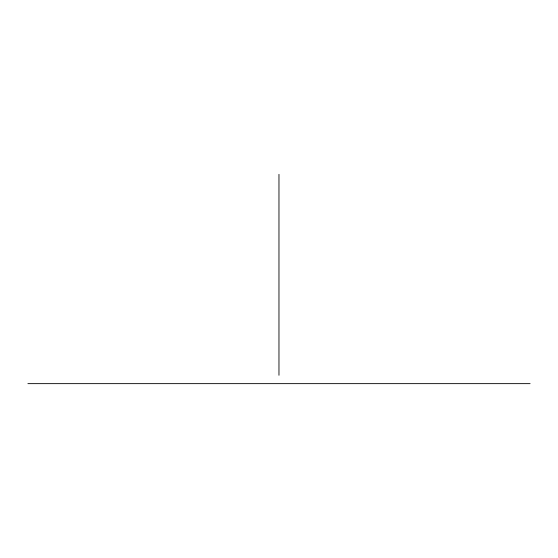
<?xml version="1.0" encoding="UTF-8"?>
<svg xmlns="http://www.w3.org/2000/svg" width="558" height="558" viewBox="0 0 558 558"><rect width="100%" height="100%" fill="white"/><g stroke="black" fill="none" stroke-linecap="round" stroke-linejoin="round"><path stroke-width="0.84" d="M27.9 383.639L530.1 383.639M278.965 174.361L278.965 375.269"/></g></svg>
